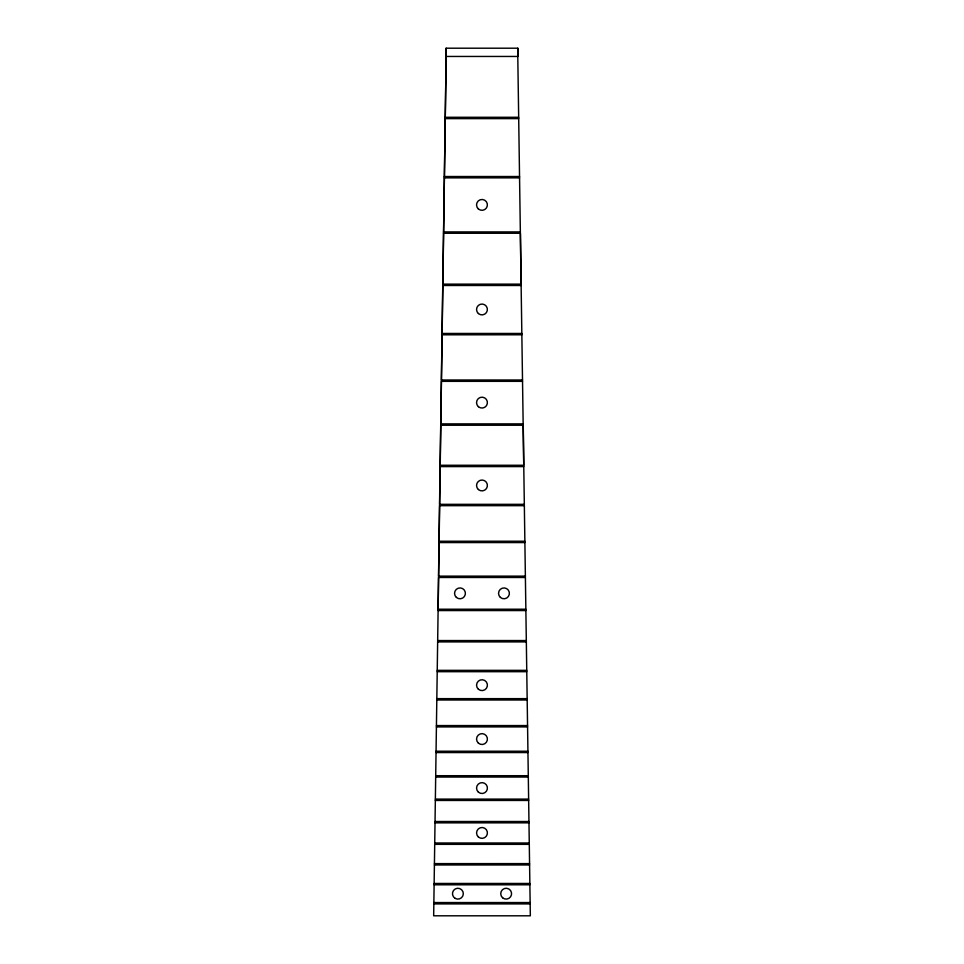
<?xml version="1.0" encoding="UTF-8"?>
<svg xmlns="http://www.w3.org/2000/svg" width="964" height="964" viewBox="0 0 964 964"><rect width="100%" height="100%" fill="white"/><g stroke="black" fill="none" stroke-linecap="round" stroke-linejoin="round"><path stroke-width="1.45" d="M446.139 56.454L446.139 48.2L517.788 48.2L517.788 56.454L446.139 56.454L446.163 48.2M517.776 56.454L517.776 48.2M517.788 56.37L530.333 915.8L433.667 915.8L446.163 56.37L442.054 333.46L521.886 333.46M445.235 117.283L518.68 117.283M445.235 118.632L518.704 118.62M444.368 176.52L519.56 176.52M444.368 177.87L519.584 177.858M443.548 231.914L520.379 231.914M443.548 233.264L520.403 233.252L521.102 284.139L442.777 284.139M442.777 285.489L521.175 285.489M521.898 334.797L442.054 334.809L441.367 379.997L522.5 379.997M522.524 381.334L441.367 381.346L440.717 423.883L523.151 423.883M523.765 466.6L440.114 466.6L439.536 504.329L524.32 504.329M524.344 505.678L439.536 505.678L438.994 541.238L524.862 541.226M524.874 542.575L438.994 542.575L438.548 576.135L525.368 576.135M525.392 577.484L438.536 577.484L438.114 609.224L525.85 609.212M438.102 610.561L525.874 610.561M437.668 640.566L526.308 640.554M437.644 641.904L526.332 641.904M437.234 670.341L526.742 670.341M437.21 671.691L526.766 671.691M436.825 698.647L527.151 698.647M436.8 699.997L527.175 699.997M436.427 725.567L527.549 725.567M436.403 726.916L527.573 726.904M436.053 751.221L527.923 751.221M436.041 752.571L527.947 752.559M435.704 775.707L528.284 775.707M435.68 777.056L528.296 777.044M435.354 799.108L528.621 799.108M435.342 800.457L528.646 800.445M435.029 821.509L528.947 821.509M435.017 822.858L528.971 822.846M434.728 842.994L529.26 842.994M434.704 844.344L529.284 844.344M434.427 863.624L529.561 863.611M434.403 864.961L529.585 864.961M434.137 883.458L529.851 883.458M434.113 884.807L529.875 884.795M433.86 902.557L530.128 902.557M433.836 903.907L530.152 903.907M440.717 425.232L440.114 465.263L523.753 465.263L523.247 425.232L440.717 425.232M478.397 313.553A5.423 5.423 0 0 0 487.29 310.529A5.423 5.423 0 0 0 480.229 304.335A5.423 5.423 0 0 0 478.397 313.553M478.385 208.971A5.423 5.423 0 0 0 487.29 205.947A5.423 5.423 0 0 0 480.229 199.753A5.423 5.423 0 0 0 478.385 208.971M478.397 406.7A5.423 5.423 0 0 0 487.302 403.675A5.423 5.423 0 0 0 480.229 397.469A5.423 5.423 0 0 0 478.397 406.7M500.4 597.427A5.423 5.423 0 0 0 509.293 594.402A5.423 5.423 0 0 0 502.232 588.209A5.423 5.423 0 0 0 500.4 597.427M456.406 597.427A5.423 5.423 0 0 0 465.311 594.402A5.423 5.423 0 0 0 458.237 588.209A5.423 5.423 0 0 0 456.406 597.427M478.409 689.248A5.423 5.423 0 0 0 487.314 686.223A5.423 5.423 0 0 0 480.241 680.03A5.423 5.423 0 0 0 478.409 689.248M478.409 837.005A5.423 5.423 0 0 0 487.314 833.981A5.423 5.423 0 0 0 480.253 827.787A5.423 5.423 0 0 0 478.409 837.005M455.153 898.364A5.423 5.423 0 0 0 463.323 893.724A5.423 5.423 0 0 0 455.225 888.965A5.423 5.423 0 0 0 455.153 898.364M502.581 897.761A5.423 5.423 0 0 0 511.474 894.737A5.423 5.423 0 0 0 504.413 888.543A5.423 5.423 0 0 0 502.581 897.761M478.397 489.543A5.423 5.423 0 0 0 487.302 486.531A5.423 5.423 0 0 0 480.229 480.325A5.423 5.423 0 0 0 478.397 489.543M478.409 792.155A5.423 5.423 0 0 0 487.314 789.142A5.423 5.423 0 0 0 480.241 782.937A5.423 5.423 0 0 0 478.409 792.155M478.409 743.148A5.423 5.423 0 0 0 487.314 740.123A5.423 5.423 0 0 0 480.241 733.929A5.423 5.423 0 0 0 478.409 743.148"/></g></svg>
